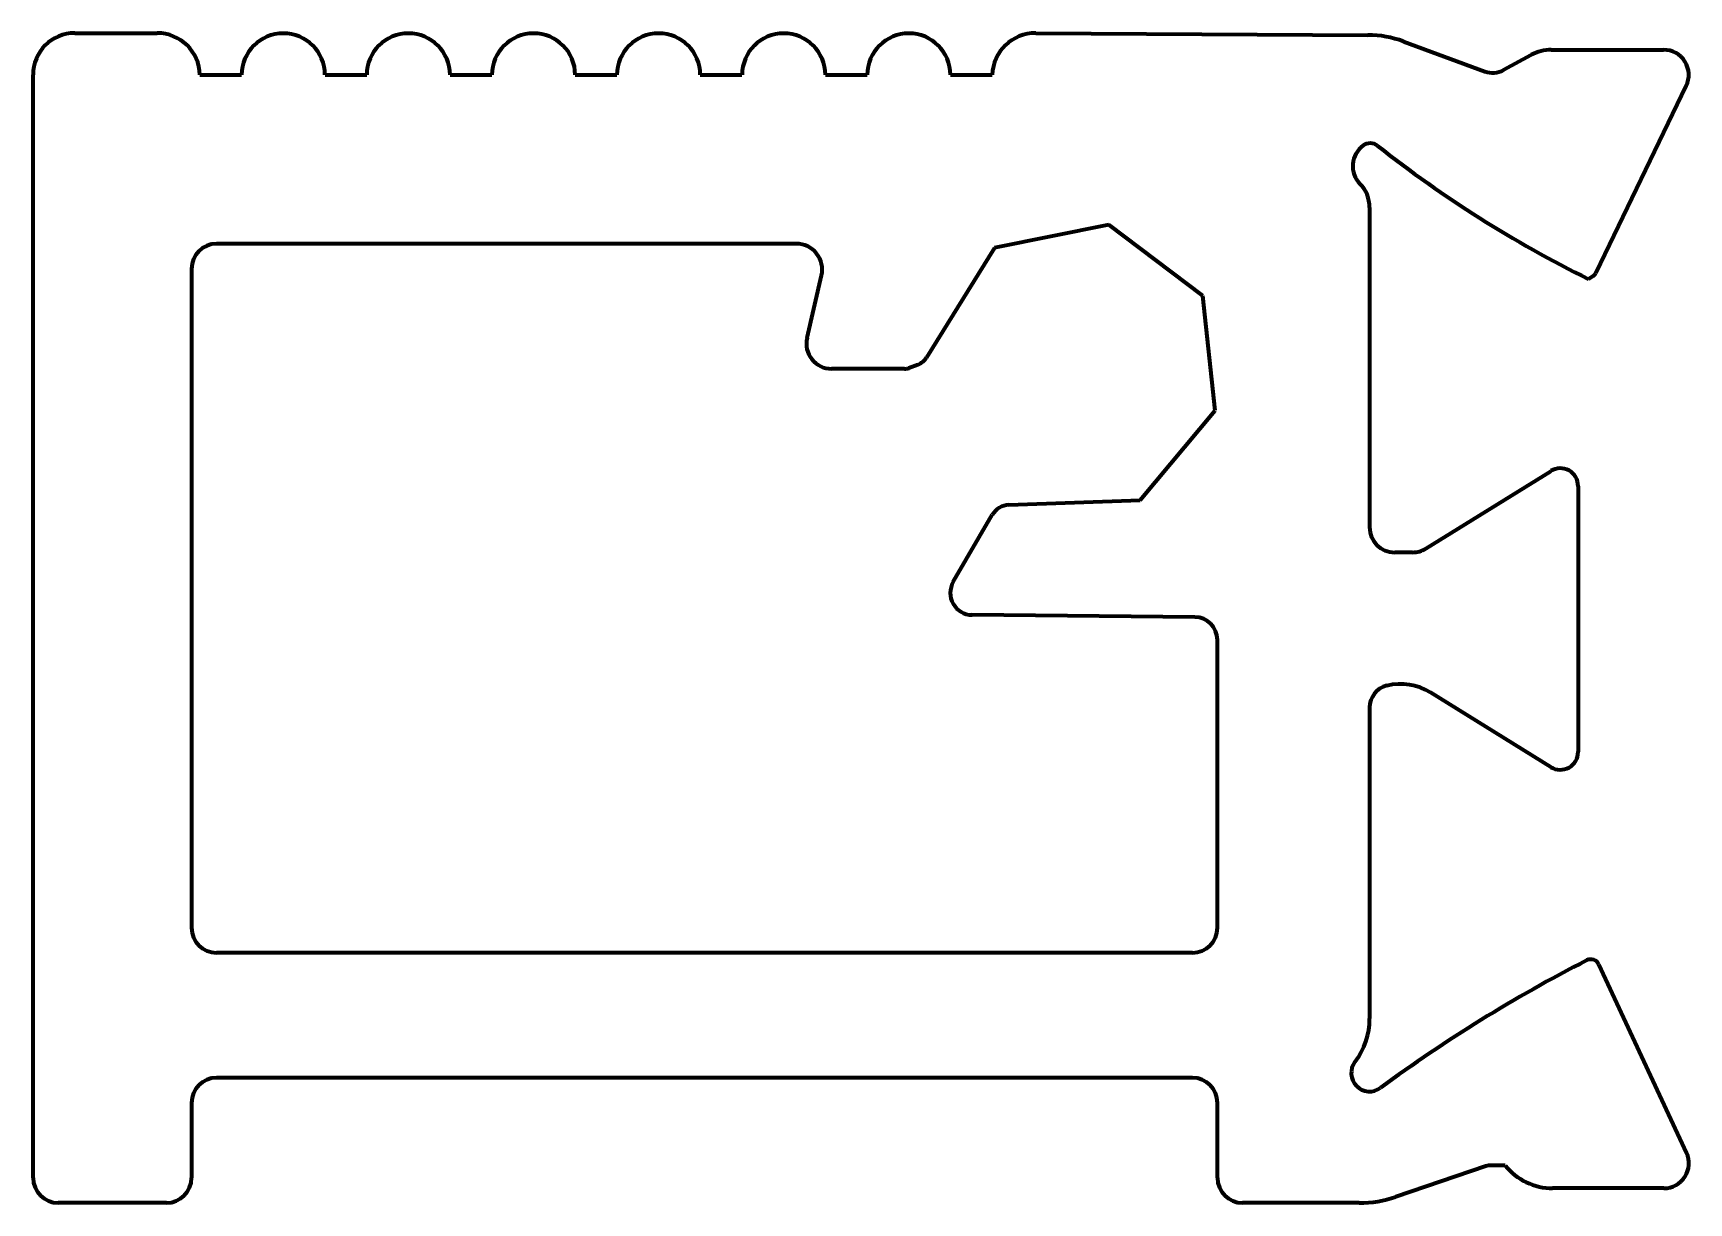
# Model space of a CAD drawing. Header units: millimetres. Extents: x 13.3 to 33.1, y 2.7 to 16.7.
import ezdxf

# ---------------------------------------------------------------- set-up
doc = ezdxf.new("R2010")
doc.units = ezdxf.units.MM
doc.layers.get('0').update_dxf_attribs({"color": 253, "lineweight": 70, "true_color": 0x8faf8f})

msp = doc.modelspace()

# ---------------------------------------------------------------- linework, layer by layer
for p, q in [((13.798, 16.712), (14.785, 16.712)), ((25.305, 16.712), (29.284, 16.688)), ((29.71, 16.611), (30.682, 16.254)), ((31.48, 16.512), (32.825, 16.512)), ((30.909, 16.271), (31.239, 16.451)), ((13.299, 3.004), (13.299, 16.213)), ((15.297, 16.213), (15.796, 16.213)), ((16.795, 16.213), (17.294, 16.213)), ((18.293, 16.213), (18.792, 16.213)), ((19.791, 16.213), (20.29, 16.213)), ((21.289, 16.213), (21.788, 16.213)), ((22.787, 16.213), (23.287, 16.213)), ((24.285, 16.213), (24.785, 16.213)), ((33.096, 16.08), (32.011, 13.838)), ((29.304, 14.625), (29.304, 10.794)), ((26.183, 14.415), (24.81, 14.14)), ((27.307, 13.566), (26.183, 14.415)), ((22.439, 14.19), (15.496, 14.19)), ((24.81, 14.14), (23.999, 12.829)), ((15.197, 13.89), (15.197, 6)), ((22.567, 13.062), (22.742, 13.809)), ((31.98, 13.802), (31.926, 13.766)), ((27.456, 12.193), (27.307, 13.566)), ((23.736, 12.692), (22.861, 12.692)), ((23.893, 12.741), (23.785, 12.701)), ((26.558, 11.119), (27.456, 12.193)), ((29.976, 10.54), (31.476, 11.468)), ((24.982, 11.063), (26.558, 11.119)), ((31.801, 11.288), (31.801, 8.104)), ((24.318, 10.14), (24.785, 10.944)), ((29.604, 10.495), (29.818, 10.495)), ((27.211, 9.719), (24.542, 9.745)), ((27.481, 6), (27.481, 9.446)), ((31.476, 7.923), (30.035, 8.815)), ((29.304, 8.635), (29.304, 4.911)), ((15.496, 5.701), (27.182, 5.701)), ((32.048, 5.56), (33.099, 3.304)), ((27.182, 4.203), (15.496, 4.203)), ((15.197, 3.903), (15.197, 3.004)), ((27.481, 3.004), (27.481, 3.903)), ((30.696, 3.143), (29.617, 2.777)), ((30.927, 3.154), (30.76, 3.154)), ((32.829, 2.879), (31.496, 2.879)), ((14.897, 2.704), (13.599, 2.704)), ((29.179, 2.704), (27.781, 2.704))]:
    msp.add_line(p, q)
for centre, radius, start, end in [((13.798, 16.213), 0.499, 90, 180), ((14.785, 16.201), 0.511, 1.3447, 90), ((16.295, 16.21), 0.499, 0.3045, 179.6955), ((17.793, 16.21), 0.499, 0.3045, 179.6955), ((19.292, 16.21), 0.499, 0.3045, 179.6955), ((20.79, 16.21), 0.499, 0.3045, 179.6955), ((22.288, 16.21), 0.499, 0.3045, 179.6955), ((23.786, 16.21), 0.499, 0.3045, 179.6955), ((25.302, 16.194), 0.518, 89.661, 177.9717), ((29.277, 15.433), 1.256, 69.8293, 89.661), ((31.48, 16.008), 0.504, 90, 118.6105), ((32.825, 16.211), 0.301, 334.1955, 90), ((30.777, 16.512), 0.275, 249.8293, 298.6105), ((29.405, 15.12), 0.303, 126.2859, 224.4039), ((29.311, 15.249), 0.144, 51.8614, 126.2859), ((38.439, 26.875), 14.638, 231.8614, 243.5782), ((28.899, 14.625), 0.405, 0, 44.4039), ((15.496, 13.89), 0.3, 90, 180), ((22.439, 13.88), 0.31, 346.866, 90), ((31.93, 13.877), 0.09, 303.6901, 334.1955), ((22.861, 12.994), 0.302, 166.866, 270), ((23.736, 12.832), 0.14, 270, 290.556), ((23.818, 12.941), 0.213, 290.556, 328.2764), ((31.588, 11.288), 0.213, 360, 121.7595), ((24.991, 10.824), 0.238, 92.0454, 149.8586), ((29.604, 10.794), 0.3, 180, 270), ((29.818, 10.794), 0.3, 270, 301.7595), ((24.545, 10.008), 0.263, 149.8586, 269.4543), ((27.208, 9.446), 0.273, 0, 89.4543), ((29.575, 8.635), 0.271, 103.8195, 180), ((29.674, 8.232), 0.685, 58.2405, 103.8196), ((31.588, 8.104), 0.213, 238.2405, 0), ((15.496, 6), 0.3, 180, 270), ((27.182, 6), 0.3, 270, 0), ((40.342, -10.791), 18.444, 117.223, 126.2546), ((31.953, 5.516), 0.105, 24.9812, 117.223), ((28.445, 4.911), 0.859, 322.8052, 360), ((29.304, 4.259), 0.22, 142.8052, 306.2546), ((15.496, 3.903), 0.3, 90, 180), ((27.182, 3.903), 0.3, 0, 90), ((32.829, 3.178), 0.298, 270, 24.9812), ((13.599, 3.004), 0.3, 180, 270), ((14.897, 3.004), 0.3, 270, 0), ((27.781, 3.004), 0.3, 180, 270), ((30.76, 2.954), 0.2, 90, 108.7587), ((31.496, 3.606), 0.727, 218.4636, 270), ((29.179, 4.069), 1.365, 270, 288.7587)]:
    msp.add_arc(centre, radius, start, end)

doc.saveas('drawing.dxf')
